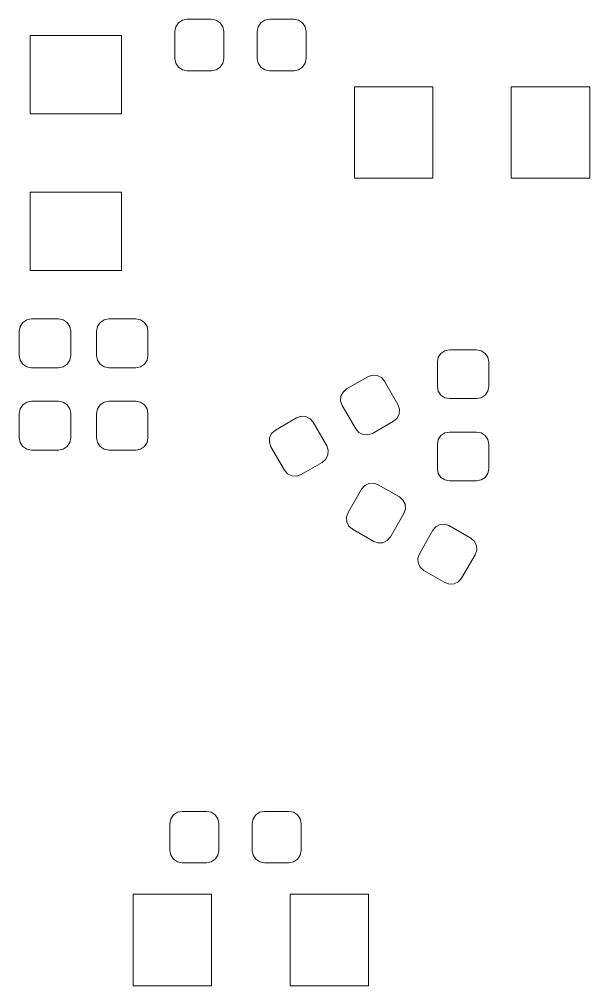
# Model space of a CAD drawing. Header units: millimetres. Extents: x -50 to 46, y -112 to 132.
# Drawn here: x 34.97 to 46.06, y 102.62 to 121.41 of the extents above; entities that cross this region are included whole.
import ezdxf

# ---------------------------------------------------------------- set-up
doc = ezdxf.new("R2010")
doc.units = ezdxf.units.MM
doc.header["$MEASUREMENT"] = 0
doc.layers.add('Layer 1', color=7, linetype='Continuous')

msp = doc.modelspace()

# ---------------------------------------------------------------- linework, layer by layer
at = {"layer": 'Layer 1', "lineweight": 9}
for points, knots in [([(38.9476, 120.6512), (38.9476, 120.6512), (38.9295, 120.5603), (38.9295, 120.5603), (38.9295, 120.5603), (38.9295, 120.5603), (38.878, 120.4833), (38.878, 120.4833), (38.878, 120.4833), (38.878, 120.4833), (38.801, 120.4318), (38.801, 120.4318), (38.801, 120.4318), (38.801, 120.4318), (38.7101, 120.4137), (38.7101, 120.4137), (38.7101, 120.4137), (38.7101, 120.4137), (38.2351, 120.4137), (38.2351, 120.4137), (38.2351, 120.4137), (38.2351, 120.4137), (38.1442, 120.4318), (38.1442, 120.4318), (38.1442, 120.4318), (38.1442, 120.4318), (38.0672, 120.4833), (38.0672, 120.4833), (38.0672, 120.4833), (38.0672, 120.4833), (38.0157, 120.5603), (38.0157, 120.5603), (38.0157, 120.5603), (38.0157, 120.5603), (37.9976, 120.6512), (37.9976, 120.6512), (37.9976, 120.6512), (37.9976, 120.6512), (37.9976, 121.1762), (37.9976, 121.1762), (37.9976, 121.1762), (37.9976, 121.1762), (38.0157, 121.2671), (38.0157, 121.2671), (38.0157, 121.2671), (38.0157, 121.2671), (38.0672, 121.3441), (38.0672, 121.3441), (38.0672, 121.3441), (38.0672, 121.3441), (38.1442, 121.3956), (38.1442, 121.3956), (38.1442, 121.3956), (38.1442, 121.3956), (38.2351, 121.4137), (38.2351, 121.4137), (38.2351, 121.4137), (38.2351, 121.4137), (38.7101, 121.4137), (38.7101, 121.4137), (38.7101, 121.4137), (38.7101, 121.4137), (38.801, 121.3956), (38.801, 121.3956), (38.801, 121.3956), (38.801, 121.3956), (38.878, 121.3441), (38.878, 121.3441), (38.878, 121.3441), (38.878, 121.3441), (38.9295, 121.2671), (38.9295, 121.2671), (38.9295, 121.2671), (38.9295, 121.2671), (38.9476, 121.1762), (38.9476, 121.1762), (38.9476, 121.1762), (38.9476, 121.1762), (38.9476, 120.6512), (38.9476, 120.6512)], [0, 0, 0, 0, 0.047619, 0.047619, 0.047619, 0.047619, 0.0952381, 0.0952381, 0.0952381, 0.0952381, 0.1428571, 0.1428571, 0.1428571, 0.1428571, 0.1904762, 0.1904762, 0.1904762, 0.1904762, 0.2380952, 0.2380952, 0.2380952, 0.2380952, 0.2857143, 0.2857143, 0.2857143, 0.2857143, 0.3333333, 0.3333333, 0.3333333, 0.3333333, 0.3809524, 0.3809524, 0.3809524, 0.3809524, 0.4285714, 0.4285714, 0.4285714, 0.4285714, 0.4761905, 0.4761905, 0.4761905, 0.4761905, 0.5238095, 0.5238095, 0.5238095, 0.5238095, 0.5714286, 0.5714286, 0.5714286, 0.5714286, 0.6190476, 0.6190476, 0.6190476, 0.6190476, 0.6666667, 0.6666667, 0.6666667, 0.6666667, 0.7142857, 0.7142857, 0.7142857, 0.7142857, 0.7619048, 0.7619048, 0.7619048, 0.7619048, 0.8095238, 0.8095238, 0.8095238, 0.8095238, 0.8571429, 0.8571429, 0.8571429, 0.8571429, 0.9047619, 0.9047619, 0.9047619, 0.9047619, 1, 1, 1, 1]), ([(40.5476, 120.6512), (40.5476, 120.6512), (40.5295, 120.5603), (40.5295, 120.5603), (40.5295, 120.5603), (40.5295, 120.5603), (40.478, 120.4833), (40.478, 120.4833), (40.478, 120.4833), (40.478, 120.4833), (40.401, 120.4318), (40.401, 120.4318), (40.401, 120.4318), (40.401, 120.4318), (40.3101, 120.4137), (40.3101, 120.4137), (40.3101, 120.4137), (40.3101, 120.4137), (39.8351, 120.4137), (39.8351, 120.4137), (39.8351, 120.4137), (39.8351, 120.4137), (39.7442, 120.4318), (39.7442, 120.4318), (39.7442, 120.4318), (39.7442, 120.4318), (39.6672, 120.4833), (39.6672, 120.4833), (39.6672, 120.4833), (39.6672, 120.4833), (39.6157, 120.5603), (39.6157, 120.5603), (39.6157, 120.5603), (39.6157, 120.5603), (39.5976, 120.6512), (39.5976, 120.6512), (39.5976, 120.6512), (39.5976, 120.6512), (39.5976, 121.1762), (39.5976, 121.1762), (39.5976, 121.1762), (39.5976, 121.1762), (39.6157, 121.2671), (39.6157, 121.2671), (39.6157, 121.2671), (39.6157, 121.2671), (39.6672, 121.3441), (39.6672, 121.3441), (39.6672, 121.3441), (39.6672, 121.3441), (39.7442, 121.3956), (39.7442, 121.3956), (39.7442, 121.3956), (39.7442, 121.3956), (39.8351, 121.4137), (39.8351, 121.4137), (39.8351, 121.4137), (39.8351, 121.4137), (40.3101, 121.4137), (40.3101, 121.4137), (40.3101, 121.4137), (40.3101, 121.4137), (40.401, 121.3956), (40.401, 121.3956), (40.401, 121.3956), (40.401, 121.3956), (40.478, 121.3441), (40.478, 121.3441), (40.478, 121.3441), (40.478, 121.3441), (40.5295, 121.2671), (40.5295, 121.2671), (40.5295, 121.2671), (40.5295, 121.2671), (40.5476, 121.1762), (40.5476, 121.1762), (40.5476, 121.1762), (40.5476, 121.1762), (40.5476, 120.6512), (40.5476, 120.6512)], [0, 0, 0, 0, 0.047619, 0.047619, 0.047619, 0.047619, 0.0952381, 0.0952381, 0.0952381, 0.0952381, 0.1428571, 0.1428571, 0.1428571, 0.1428571, 0.1904762, 0.1904762, 0.1904762, 0.1904762, 0.2380952, 0.2380952, 0.2380952, 0.2380952, 0.2857143, 0.2857143, 0.2857143, 0.2857143, 0.3333333, 0.3333333, 0.3333333, 0.3333333, 0.3809524, 0.3809524, 0.3809524, 0.3809524, 0.4285714, 0.4285714, 0.4285714, 0.4285714, 0.4761905, 0.4761905, 0.4761905, 0.4761905, 0.5238095, 0.5238095, 0.5238095, 0.5238095, 0.5714286, 0.5714286, 0.5714286, 0.5714286, 0.6190476, 0.6190476, 0.6190476, 0.6190476, 0.6666667, 0.6666667, 0.6666667, 0.6666667, 0.7142857, 0.7142857, 0.7142857, 0.7142857, 0.7619048, 0.7619048, 0.7619048, 0.7619048, 0.8095238, 0.8095238, 0.8095238, 0.8095238, 0.8571429, 0.8571429, 0.8571429, 0.8571429, 0.9047619, 0.9047619, 0.9047619, 0.9047619, 1, 1, 1, 1]), ([(36.9616, 119.5757), (36.9616, 119.5757), (35.1836, 119.5757), (35.1836, 119.5757), (35.1836, 119.5757), (35.1836, 119.5757), (35.1836, 121.0997), (35.1836, 121.0997), (35.1836, 121.0997), (35.1836, 121.0997), (36.9616, 121.0997), (36.9616, 121.0997), (36.9616, 121.0997), (36.9616, 121.0997), (36.9616, 119.5757), (36.9616, 119.5757)], [0, 0, 0, 0, 0.2, 0.2, 0.2, 0.2, 0.4, 0.4, 0.4, 0.4, 0.6, 0.6, 0.6, 0.6, 1, 1, 1, 1]), ([(43.0106, 120.1027), (43.0106, 120.1027), (43.0106, 118.3247), (43.0106, 118.3247), (43.0106, 118.3247), (43.0106, 118.3247), (41.4866, 118.3247), (41.4866, 118.3247), (41.4866, 118.3247), (41.4866, 118.3247), (41.4866, 120.1027), (41.4866, 120.1027), (41.4866, 120.1027), (41.4866, 120.1027), (43.0106, 120.1027), (43.0106, 120.1027)], [0, 0, 0, 0, 0.2, 0.2, 0.2, 0.2, 0.4, 0.4, 0.4, 0.4, 0.6, 0.6, 0.6, 0.6, 1, 1, 1, 1]), ([(46.0586, 120.1027), (46.0586, 120.1027), (46.0586, 118.3247), (46.0586, 118.3247), (46.0586, 118.3247), (46.0586, 118.3247), (44.5346, 118.3247), (44.5346, 118.3247), (44.5346, 118.3247), (44.5346, 118.3247), (44.5346, 120.1027), (44.5346, 120.1027), (44.5346, 120.1027), (44.5346, 120.1027), (46.0586, 120.1027), (46.0586, 120.1027)], [0, 0, 0, 0, 0.2, 0.2, 0.2, 0.2, 0.4, 0.4, 0.4, 0.4, 0.6, 0.6, 0.6, 0.6, 1, 1, 1, 1]), ([(36.9616, 116.5277), (36.9616, 116.5277), (35.1836, 116.5277), (35.1836, 116.5277), (35.1836, 116.5277), (35.1836, 116.5277), (35.1836, 118.0517), (35.1836, 118.0517), (35.1836, 118.0517), (35.1836, 118.0517), (36.9616, 118.0517), (36.9616, 118.0517), (36.9616, 118.0517), (36.9616, 118.0517), (36.9616, 116.5277), (36.9616, 116.5277)], [0, 0, 0, 0, 0.2, 0.2, 0.2, 0.2, 0.4, 0.4, 0.4, 0.4, 0.6, 0.6, 0.6, 0.6, 1, 1, 1, 1]), ([(35.2101, 114.6387), (35.2101, 114.6387), (35.1192, 114.6568), (35.1192, 114.6568), (35.1192, 114.6568), (35.1192, 114.6568), (35.0422, 114.7083), (35.0422, 114.7083), (35.0422, 114.7083), (35.0422, 114.7083), (34.9907, 114.7853), (34.9907, 114.7853), (34.9907, 114.7853), (34.9907, 114.7853), (34.9726, 114.8762), (34.9726, 114.8762), (34.9726, 114.8762), (34.9726, 114.8762), (34.9726, 115.3512), (34.9726, 115.3512), (34.9726, 115.3512), (34.9726, 115.3512), (34.9907, 115.4421), (34.9907, 115.4421), (34.9907, 115.4421), (34.9907, 115.4421), (35.0422, 115.5191), (35.0422, 115.5191), (35.0422, 115.5191), (35.0422, 115.5191), (35.1192, 115.5706), (35.1192, 115.5706), (35.1192, 115.5706), (35.1192, 115.5706), (35.2101, 115.5887), (35.2101, 115.5887), (35.2101, 115.5887), (35.2101, 115.5887), (35.7351, 115.5887), (35.7351, 115.5887), (35.7351, 115.5887), (35.7351, 115.5887), (35.826, 115.5706), (35.826, 115.5706), (35.826, 115.5706), (35.826, 115.5706), (35.903, 115.5191), (35.903, 115.5191), (35.903, 115.5191), (35.903, 115.5191), (35.9545, 115.4421), (35.9545, 115.4421), (35.9545, 115.4421), (35.9545, 115.4421), (35.9726, 115.3512), (35.9726, 115.3512), (35.9726, 115.3512), (35.9726, 115.3512), (35.9726, 114.8762), (35.9726, 114.8762), (35.9726, 114.8762), (35.9726, 114.8762), (35.9545, 114.7853), (35.9545, 114.7853), (35.9545, 114.7853), (35.9545, 114.7853), (35.903, 114.7083), (35.903, 114.7083), (35.903, 114.7083), (35.903, 114.7083), (35.826, 114.6568), (35.826, 114.6568), (35.826, 114.6568), (35.826, 114.6568), (35.7351, 114.6387), (35.7351, 114.6387), (35.7351, 114.6387), (35.7351, 114.6387), (35.2101, 114.6387), (35.2101, 114.6387)], [0, 0, 0, 0, 0.047619, 0.047619, 0.047619, 0.047619, 0.0952381, 0.0952381, 0.0952381, 0.0952381, 0.1428571, 0.1428571, 0.1428571, 0.1428571, 0.1904762, 0.1904762, 0.1904762, 0.1904762, 0.2380952, 0.2380952, 0.2380952, 0.2380952, 0.2857143, 0.2857143, 0.2857143, 0.2857143, 0.3333333, 0.3333333, 0.3333333, 0.3333333, 0.3809524, 0.3809524, 0.3809524, 0.3809524, 0.4285714, 0.4285714, 0.4285714, 0.4285714, 0.4761905, 0.4761905, 0.4761905, 0.4761905, 0.5238095, 0.5238095, 0.5238095, 0.5238095, 0.5714286, 0.5714286, 0.5714286, 0.5714286, 0.6190476, 0.6190476, 0.6190476, 0.6190476, 0.6666667, 0.6666667, 0.6666667, 0.6666667, 0.7142857, 0.7142857, 0.7142857, 0.7142857, 0.7619048, 0.7619048, 0.7619048, 0.7619048, 0.8095238, 0.8095238, 0.8095238, 0.8095238, 0.8571429, 0.8571429, 0.8571429, 0.8571429, 0.9047619, 0.9047619, 0.9047619, 0.9047619, 1, 1, 1, 1]), ([(37.2351, 115.5887), (37.2351, 115.5887), (37.326, 115.5706), (37.326, 115.5706), (37.326, 115.5706), (37.326, 115.5706), (37.403, 115.5191), (37.403, 115.5191), (37.403, 115.5191), (37.403, 115.5191), (37.4545, 115.4421), (37.4545, 115.4421), (37.4545, 115.4421), (37.4545, 115.4421), (37.4726, 115.3512), (37.4726, 115.3512), (37.4726, 115.3512), (37.4726, 115.3512), (37.4726, 114.8762), (37.4726, 114.8762), (37.4726, 114.8762), (37.4726, 114.8762), (37.4545, 114.7853), (37.4545, 114.7853), (37.4545, 114.7853), (37.4545, 114.7853), (37.403, 114.7083), (37.403, 114.7083), (37.403, 114.7083), (37.403, 114.7083), (37.326, 114.6568), (37.326, 114.6568), (37.326, 114.6568), (37.326, 114.6568), (37.2351, 114.6387), (37.2351, 114.6387), (37.2351, 114.6387), (37.2351, 114.6387), (36.7101, 114.6387), (36.7101, 114.6387), (36.7101, 114.6387), (36.7101, 114.6387), (36.6192, 114.6568), (36.6192, 114.6568), (36.6192, 114.6568), (36.6192, 114.6568), (36.5422, 114.7083), (36.5422, 114.7083), (36.5422, 114.7083), (36.5422, 114.7083), (36.4907, 114.7853), (36.4907, 114.7853), (36.4907, 114.7853), (36.4907, 114.7853), (36.4726, 114.8762), (36.4726, 114.8762), (36.4726, 114.8762), (36.4726, 114.8762), (36.4726, 115.3512), (36.4726, 115.3512), (36.4726, 115.3512), (36.4726, 115.3512), (36.4907, 115.4421), (36.4907, 115.4421), (36.4907, 115.4421), (36.4907, 115.4421), (36.5422, 115.5191), (36.5422, 115.5191), (36.5422, 115.5191), (36.5422, 115.5191), (36.6192, 115.5706), (36.6192, 115.5706), (36.6192, 115.5706), (36.6192, 115.5706), (36.7101, 115.5887), (36.7101, 115.5887), (36.7101, 115.5887), (36.7101, 115.5887), (37.2351, 115.5887), (37.2351, 115.5887)], [0, 0, 0, 0, 0.047619, 0.047619, 0.047619, 0.047619, 0.0952381, 0.0952381, 0.0952381, 0.0952381, 0.1428571, 0.1428571, 0.1428571, 0.1428571, 0.1904762, 0.1904762, 0.1904762, 0.1904762, 0.2380952, 0.2380952, 0.2380952, 0.2380952, 0.2857143, 0.2857143, 0.2857143, 0.2857143, 0.3333333, 0.3333333, 0.3333333, 0.3333333, 0.3809524, 0.3809524, 0.3809524, 0.3809524, 0.4285714, 0.4285714, 0.4285714, 0.4285714, 0.4761905, 0.4761905, 0.4761905, 0.4761905, 0.5238095, 0.5238095, 0.5238095, 0.5238095, 0.5714286, 0.5714286, 0.5714286, 0.5714286, 0.6190476, 0.6190476, 0.6190476, 0.6190476, 0.6666667, 0.6666667, 0.6666667, 0.6666667, 0.7142857, 0.7142857, 0.7142857, 0.7142857, 0.7619048, 0.7619048, 0.7619048, 0.7619048, 0.8095238, 0.8095238, 0.8095238, 0.8095238, 0.8571429, 0.8571429, 0.8571429, 0.8571429, 0.9047619, 0.9047619, 0.9047619, 0.9047619, 1, 1, 1, 1]), ([(43.8601, 114.9887), (43.8601, 114.9887), (43.951, 114.9706), (43.951, 114.9706), (43.951, 114.9706), (43.951, 114.9706), (44.028, 114.9191), (44.028, 114.9191), (44.028, 114.9191), (44.028, 114.9191), (44.0795, 114.8421), (44.0795, 114.8421), (44.0795, 114.8421), (44.0795, 114.8421), (44.0976, 114.7512), (44.0976, 114.7512), (44.0976, 114.7512), (44.0976, 114.7512), (44.0976, 114.2762), (44.0976, 114.2762), (44.0976, 114.2762), (44.0976, 114.2762), (44.0795, 114.1853), (44.0795, 114.1853), (44.0795, 114.1853), (44.0795, 114.1853), (44.028, 114.1083), (44.028, 114.1083), (44.028, 114.1083), (44.028, 114.1083), (43.951, 114.0568), (43.951, 114.0568), (43.951, 114.0568), (43.951, 114.0568), (43.8601, 114.0387), (43.8601, 114.0387), (43.8601, 114.0387), (43.8601, 114.0387), (43.3351, 114.0387), (43.3351, 114.0387), (43.3351, 114.0387), (43.3351, 114.0387), (43.2442, 114.0568), (43.2442, 114.0568), (43.2442, 114.0568), (43.2442, 114.0568), (43.1672, 114.1083), (43.1672, 114.1083), (43.1672, 114.1083), (43.1672, 114.1083), (43.1157, 114.1853), (43.1157, 114.1853), (43.1157, 114.1853), (43.1157, 114.1853), (43.0976, 114.2762), (43.0976, 114.2762), (43.0976, 114.2762), (43.0976, 114.2762), (43.0976, 114.7512), (43.0976, 114.7512), (43.0976, 114.7512), (43.0976, 114.7512), (43.1157, 114.8421), (43.1157, 114.8421), (43.1157, 114.8421), (43.1157, 114.8421), (43.1672, 114.9191), (43.1672, 114.9191), (43.1672, 114.9191), (43.1672, 114.9191), (43.2442, 114.9706), (43.2442, 114.9706), (43.2442, 114.9706), (43.2442, 114.9706), (43.3351, 114.9887), (43.3351, 114.9887), (43.3351, 114.9887), (43.3351, 114.9887), (43.8601, 114.9887), (43.8601, 114.9887)], [0, 0, 0, 0, 0.047619, 0.047619, 0.047619, 0.047619, 0.0952381, 0.0952381, 0.0952381, 0.0952381, 0.1428571, 0.1428571, 0.1428571, 0.1428571, 0.1904762, 0.1904762, 0.1904762, 0.1904762, 0.2380952, 0.2380952, 0.2380952, 0.2380952, 0.2857143, 0.2857143, 0.2857143, 0.2857143, 0.3333333, 0.3333333, 0.3333333, 0.3333333, 0.3809524, 0.3809524, 0.3809524, 0.3809524, 0.4285714, 0.4285714, 0.4285714, 0.4285714, 0.4761905, 0.4761905, 0.4761905, 0.4761905, 0.5238095, 0.5238095, 0.5238095, 0.5238095, 0.5714286, 0.5714286, 0.5714286, 0.5714286, 0.6190476, 0.6190476, 0.6190476, 0.6190476, 0.6666667, 0.6666667, 0.6666667, 0.6666667, 0.7142857, 0.7142857, 0.7142857, 0.7142857, 0.7619048, 0.7619048, 0.7619048, 0.7619048, 0.8095238, 0.8095238, 0.8095238, 0.8095238, 0.8571429, 0.8571429, 0.8571429, 0.8571429, 0.9047619, 0.9047619, 0.9047619, 0.9047619, 1, 1, 1, 1]), ([(41.2478, 113.9035), (41.2478, 113.9035), (41.218, 113.9913), (41.218, 113.9913), (41.218, 113.9913), (41.218, 113.9913), (41.2241, 114.0838), (41.2241, 114.0838), (41.2241, 114.0838), (41.2241, 114.0838), (41.2651, 114.1669), (41.2651, 114.1669), (41.2651, 114.1669), (41.2651, 114.1669), (41.3347, 114.228), (41.3347, 114.228), (41.3347, 114.228), (41.3347, 114.228), (41.7461, 114.4655), (41.7461, 114.4655), (41.7461, 114.4655), (41.7461, 114.4655), (41.8339, 114.4952), (41.8339, 114.4952), (41.8339, 114.4952), (41.8339, 114.4952), (41.9263, 114.4892), (41.9263, 114.4892), (41.9263, 114.4892), (41.9263, 114.4892), (42.0094, 114.4482), (42.0094, 114.4482), (42.0094, 114.4482), (42.0094, 114.4482), (42.0705, 114.3785), (42.0705, 114.3785), (42.0705, 114.3785), (42.0705, 114.3785), (42.333, 113.9239), (42.333, 113.9239), (42.333, 113.9239), (42.333, 113.9239), (42.3628, 113.8361), (42.3628, 113.8361), (42.3628, 113.8361), (42.3628, 113.8361), (42.3568, 113.7436), (42.3568, 113.7436), (42.3568, 113.7436), (42.3568, 113.7436), (42.3158, 113.6605), (42.3158, 113.6605), (42.3158, 113.6605), (42.3158, 113.6605), (42.2461, 113.5994), (42.2461, 113.5994), (42.2461, 113.5994), (42.2461, 113.5994), (41.8347, 113.3619), (41.8347, 113.3619), (41.8347, 113.3619), (41.8347, 113.3619), (41.747, 113.3322), (41.747, 113.3322), (41.747, 113.3322), (41.747, 113.3322), (41.6545, 113.3382), (41.6545, 113.3382), (41.6545, 113.3382), (41.6545, 113.3382), (41.5714, 113.3792), (41.5714, 113.3792), (41.5714, 113.3792), (41.5714, 113.3792), (41.5103, 113.4489), (41.5103, 113.4489), (41.5103, 113.4489), (41.5103, 113.4489), (41.2478, 113.9035), (41.2478, 113.9035)], [0, 0, 0, 0, 0.047619, 0.047619, 0.047619, 0.047619, 0.0952381, 0.0952381, 0.0952381, 0.0952381, 0.1428571, 0.1428571, 0.1428571, 0.1428571, 0.1904762, 0.1904762, 0.1904762, 0.1904762, 0.2380952, 0.2380952, 0.2380952, 0.2380952, 0.2857143, 0.2857143, 0.2857143, 0.2857143, 0.3333333, 0.3333333, 0.3333333, 0.3333333, 0.3809524, 0.3809524, 0.3809524, 0.3809524, 0.4285714, 0.4285714, 0.4285714, 0.4285714, 0.4761905, 0.4761905, 0.4761905, 0.4761905, 0.5238095, 0.5238095, 0.5238095, 0.5238095, 0.5714286, 0.5714286, 0.5714286, 0.5714286, 0.6190476, 0.6190476, 0.6190476, 0.6190476, 0.6666667, 0.6666667, 0.6666667, 0.6666667, 0.7142857, 0.7142857, 0.7142857, 0.7142857, 0.7619048, 0.7619048, 0.7619048, 0.7619048, 0.8095238, 0.8095238, 0.8095238, 0.8095238, 0.8571429, 0.8571429, 0.8571429, 0.8571429, 0.9047619, 0.9047619, 0.9047619, 0.9047619, 1, 1, 1, 1]), ([(35.2101, 113.0387), (35.2101, 113.0387), (35.1192, 113.0568), (35.1192, 113.0568), (35.1192, 113.0568), (35.1192, 113.0568), (35.0422, 113.1083), (35.0422, 113.1083), (35.0422, 113.1083), (35.0422, 113.1083), (34.9907, 113.1853), (34.9907, 113.1853), (34.9907, 113.1853), (34.9907, 113.1853), (34.9726, 113.2762), (34.9726, 113.2762), (34.9726, 113.2762), (34.9726, 113.2762), (34.9726, 113.7512), (34.9726, 113.7512), (34.9726, 113.7512), (34.9726, 113.7512), (34.9907, 113.8421), (34.9907, 113.8421), (34.9907, 113.8421), (34.9907, 113.8421), (35.0422, 113.9191), (35.0422, 113.9191), (35.0422, 113.9191), (35.0422, 113.9191), (35.1192, 113.9706), (35.1192, 113.9706), (35.1192, 113.9706), (35.1192, 113.9706), (35.2101, 113.9887), (35.2101, 113.9887), (35.2101, 113.9887), (35.2101, 113.9887), (35.7351, 113.9887), (35.7351, 113.9887), (35.7351, 113.9887), (35.7351, 113.9887), (35.826, 113.9706), (35.826, 113.9706), (35.826, 113.9706), (35.826, 113.9706), (35.903, 113.9191), (35.903, 113.9191), (35.903, 113.9191), (35.903, 113.9191), (35.9545, 113.8421), (35.9545, 113.8421), (35.9545, 113.8421), (35.9545, 113.8421), (35.9726, 113.7512), (35.9726, 113.7512), (35.9726, 113.7512), (35.9726, 113.7512), (35.9726, 113.2762), (35.9726, 113.2762), (35.9726, 113.2762), (35.9726, 113.2762), (35.9545, 113.1853), (35.9545, 113.1853), (35.9545, 113.1853), (35.9545, 113.1853), (35.903, 113.1083), (35.903, 113.1083), (35.903, 113.1083), (35.903, 113.1083), (35.826, 113.0568), (35.826, 113.0568), (35.826, 113.0568), (35.826, 113.0568), (35.7351, 113.0387), (35.7351, 113.0387), (35.7351, 113.0387), (35.7351, 113.0387), (35.2101, 113.0387), (35.2101, 113.0387)], [0, 0, 0, 0, 0.047619, 0.047619, 0.047619, 0.047619, 0.0952381, 0.0952381, 0.0952381, 0.0952381, 0.1428571, 0.1428571, 0.1428571, 0.1428571, 0.1904762, 0.1904762, 0.1904762, 0.1904762, 0.2380952, 0.2380952, 0.2380952, 0.2380952, 0.2857143, 0.2857143, 0.2857143, 0.2857143, 0.3333333, 0.3333333, 0.3333333, 0.3333333, 0.3809524, 0.3809524, 0.3809524, 0.3809524, 0.4285714, 0.4285714, 0.4285714, 0.4285714, 0.4761905, 0.4761905, 0.4761905, 0.4761905, 0.5238095, 0.5238095, 0.5238095, 0.5238095, 0.5714286, 0.5714286, 0.5714286, 0.5714286, 0.6190476, 0.6190476, 0.6190476, 0.6190476, 0.6666667, 0.6666667, 0.6666667, 0.6666667, 0.7142857, 0.7142857, 0.7142857, 0.7142857, 0.7619048, 0.7619048, 0.7619048, 0.7619048, 0.8095238, 0.8095238, 0.8095238, 0.8095238, 0.8571429, 0.8571429, 0.8571429, 0.8571429, 0.9047619, 0.9047619, 0.9047619, 0.9047619, 1, 1, 1, 1]), ([(37.2351, 113.9887), (37.2351, 113.9887), (37.326, 113.9706), (37.326, 113.9706), (37.326, 113.9706), (37.326, 113.9706), (37.403, 113.9191), (37.403, 113.9191), (37.403, 113.9191), (37.403, 113.9191), (37.4545, 113.8421), (37.4545, 113.8421), (37.4545, 113.8421), (37.4545, 113.8421), (37.4726, 113.7512), (37.4726, 113.7512), (37.4726, 113.7512), (37.4726, 113.7512), (37.4726, 113.2762), (37.4726, 113.2762), (37.4726, 113.2762), (37.4726, 113.2762), (37.4545, 113.1853), (37.4545, 113.1853), (37.4545, 113.1853), (37.4545, 113.1853), (37.403, 113.1083), (37.403, 113.1083), (37.403, 113.1083), (37.403, 113.1083), (37.326, 113.0568), (37.326, 113.0568), (37.326, 113.0568), (37.326, 113.0568), (37.2351, 113.0387), (37.2351, 113.0387), (37.2351, 113.0387), (37.2351, 113.0387), (36.7101, 113.0387), (36.7101, 113.0387), (36.7101, 113.0387), (36.7101, 113.0387), (36.6192, 113.0568), (36.6192, 113.0568), (36.6192, 113.0568), (36.6192, 113.0568), (36.5422, 113.1083), (36.5422, 113.1083), (36.5422, 113.1083), (36.5422, 113.1083), (36.4907, 113.1853), (36.4907, 113.1853), (36.4907, 113.1853), (36.4907, 113.1853), (36.4726, 113.2762), (36.4726, 113.2762), (36.4726, 113.2762), (36.4726, 113.2762), (36.4726, 113.7512), (36.4726, 113.7512), (36.4726, 113.7512), (36.4726, 113.7512), (36.4907, 113.8421), (36.4907, 113.8421), (36.4907, 113.8421), (36.4907, 113.8421), (36.5422, 113.9191), (36.5422, 113.9191), (36.5422, 113.9191), (36.5422, 113.9191), (36.6192, 113.9706), (36.6192, 113.9706), (36.6192, 113.9706), (36.6192, 113.9706), (36.7101, 113.9887), (36.7101, 113.9887), (36.7101, 113.9887), (36.7101, 113.9887), (37.2351, 113.9887), (37.2351, 113.9887)], [0, 0, 0, 0, 0.047619, 0.047619, 0.047619, 0.047619, 0.0952381, 0.0952381, 0.0952381, 0.0952381, 0.1428571, 0.1428571, 0.1428571, 0.1428571, 0.1904762, 0.1904762, 0.1904762, 0.1904762, 0.2380952, 0.2380952, 0.2380952, 0.2380952, 0.2857143, 0.2857143, 0.2857143, 0.2857143, 0.3333333, 0.3333333, 0.3333333, 0.3333333, 0.3809524, 0.3809524, 0.3809524, 0.3809524, 0.4285714, 0.4285714, 0.4285714, 0.4285714, 0.4761905, 0.4761905, 0.4761905, 0.4761905, 0.5238095, 0.5238095, 0.5238095, 0.5238095, 0.5714286, 0.5714286, 0.5714286, 0.5714286, 0.6190476, 0.6190476, 0.6190476, 0.6190476, 0.6666667, 0.6666667, 0.6666667, 0.6666667, 0.7142857, 0.7142857, 0.7142857, 0.7142857, 0.7619048, 0.7619048, 0.7619048, 0.7619048, 0.8095238, 0.8095238, 0.8095238, 0.8095238, 0.8571429, 0.8571429, 0.8571429, 0.8571429, 0.9047619, 0.9047619, 0.9047619, 0.9047619, 1, 1, 1, 1]), ([(39.8622, 113.1035), (39.8622, 113.1035), (39.8324, 113.1913), (39.8324, 113.1913), (39.8324, 113.1913), (39.8324, 113.1913), (39.8384, 113.2838), (39.8384, 113.2838), (39.8384, 113.2838), (39.8384, 113.2838), (39.8794, 113.3669), (39.8794, 113.3669), (39.8794, 113.3669), (39.8794, 113.3669), (39.9491, 113.428), (39.9491, 113.428), (39.9491, 113.428), (39.9491, 113.428), (40.3605, 113.6655), (40.3605, 113.6655), (40.3605, 113.6655), (40.3605, 113.6655), (40.4482, 113.6952), (40.4482, 113.6952), (40.4482, 113.6952), (40.4482, 113.6952), (40.5407, 113.6892), (40.5407, 113.6892), (40.5407, 113.6892), (40.5407, 113.6892), (40.6238, 113.6482), (40.6238, 113.6482), (40.6238, 113.6482), (40.6238, 113.6482), (40.6849, 113.5785), (40.6849, 113.5785), (40.6849, 113.5785), (40.6849, 113.5785), (40.9474, 113.1239), (40.9474, 113.1239), (40.9474, 113.1239), (40.9474, 113.1239), (40.9772, 113.0361), (40.9772, 113.0361), (40.9772, 113.0361), (40.9772, 113.0361), (40.9711, 112.9436), (40.9711, 112.9436), (40.9711, 112.9436), (40.9711, 112.9436), (40.9301, 112.8605), (40.9301, 112.8605), (40.9301, 112.8605), (40.9301, 112.8605), (40.8605, 112.7994), (40.8605, 112.7994), (40.8605, 112.7994), (40.8605, 112.7994), (40.4491, 112.5619), (40.4491, 112.5619), (40.4491, 112.5619), (40.4491, 112.5619), (40.3613, 112.5322), (40.3613, 112.5322), (40.3613, 112.5322), (40.3613, 112.5322), (40.2689, 112.5382), (40.2689, 112.5382), (40.2689, 112.5382), (40.2689, 112.5382), (40.1858, 112.5792), (40.1858, 112.5792), (40.1858, 112.5792), (40.1858, 112.5792), (40.1247, 112.6489), (40.1247, 112.6489), (40.1247, 112.6489), (40.1247, 112.6489), (39.8622, 113.1035), (39.8622, 113.1035)], [0, 0, 0, 0, 0.047619, 0.047619, 0.047619, 0.047619, 0.0952381, 0.0952381, 0.0952381, 0.0952381, 0.1428571, 0.1428571, 0.1428571, 0.1428571, 0.1904762, 0.1904762, 0.1904762, 0.1904762, 0.2380952, 0.2380952, 0.2380952, 0.2380952, 0.2857143, 0.2857143, 0.2857143, 0.2857143, 0.3333333, 0.3333333, 0.3333333, 0.3333333, 0.3809524, 0.3809524, 0.3809524, 0.3809524, 0.4285714, 0.4285714, 0.4285714, 0.4285714, 0.4761905, 0.4761905, 0.4761905, 0.4761905, 0.5238095, 0.5238095, 0.5238095, 0.5238095, 0.5714286, 0.5714286, 0.5714286, 0.5714286, 0.6190476, 0.6190476, 0.6190476, 0.6190476, 0.6666667, 0.6666667, 0.6666667, 0.6666667, 0.7142857, 0.7142857, 0.7142857, 0.7142857, 0.7619048, 0.7619048, 0.7619048, 0.7619048, 0.8095238, 0.8095238, 0.8095238, 0.8095238, 0.8571429, 0.8571429, 0.8571429, 0.8571429, 0.9047619, 0.9047619, 0.9047619, 0.9047619, 1, 1, 1, 1]), ([(43.8601, 113.3887), (43.8601, 113.3887), (43.951, 113.3706), (43.951, 113.3706), (43.951, 113.3706), (43.951, 113.3706), (44.028, 113.3191), (44.028, 113.3191), (44.028, 113.3191), (44.028, 113.3191), (44.0795, 113.2421), (44.0795, 113.2421), (44.0795, 113.2421), (44.0795, 113.2421), (44.0976, 113.1512), (44.0976, 113.1512), (44.0976, 113.1512), (44.0976, 113.1512), (44.0976, 112.6762), (44.0976, 112.6762), (44.0976, 112.6762), (44.0976, 112.6762), (44.0795, 112.5853), (44.0795, 112.5853), (44.0795, 112.5853), (44.0795, 112.5853), (44.028, 112.5083), (44.028, 112.5083), (44.028, 112.5083), (44.028, 112.5083), (43.951, 112.4568), (43.951, 112.4568), (43.951, 112.4568), (43.951, 112.4568), (43.8601, 112.4387), (43.8601, 112.4387), (43.8601, 112.4387), (43.8601, 112.4387), (43.3351, 112.4387), (43.3351, 112.4387), (43.3351, 112.4387), (43.3351, 112.4387), (43.2442, 112.4568), (43.2442, 112.4568), (43.2442, 112.4568), (43.2442, 112.4568), (43.1672, 112.5083), (43.1672, 112.5083), (43.1672, 112.5083), (43.1672, 112.5083), (43.1157, 112.5853), (43.1157, 112.5853), (43.1157, 112.5853), (43.1157, 112.5853), (43.0976, 112.6762), (43.0976, 112.6762), (43.0976, 112.6762), (43.0976, 112.6762), (43.0976, 113.1512), (43.0976, 113.1512), (43.0976, 113.1512), (43.0976, 113.1512), (43.1157, 113.2421), (43.1157, 113.2421), (43.1157, 113.2421), (43.1157, 113.2421), (43.1672, 113.3191), (43.1672, 113.3191), (43.1672, 113.3191), (43.1672, 113.3191), (43.2442, 113.3706), (43.2442, 113.3706), (43.2442, 113.3706), (43.2442, 113.3706), (43.3351, 113.3887), (43.3351, 113.3887), (43.3351, 113.3887), (43.3351, 113.3887), (43.8601, 113.3887), (43.8601, 113.3887)], [0, 0, 0, 0, 0.047619, 0.047619, 0.047619, 0.047619, 0.0952381, 0.0952381, 0.0952381, 0.0952381, 0.1428571, 0.1428571, 0.1428571, 0.1428571, 0.1904762, 0.1904762, 0.1904762, 0.1904762, 0.2380952, 0.2380952, 0.2380952, 0.2380952, 0.2857143, 0.2857143, 0.2857143, 0.2857143, 0.3333333, 0.3333333, 0.3333333, 0.3333333, 0.3809524, 0.3809524, 0.3809524, 0.3809524, 0.4285714, 0.4285714, 0.4285714, 0.4285714, 0.4761905, 0.4761905, 0.4761905, 0.4761905, 0.5238095, 0.5238095, 0.5238095, 0.5238095, 0.5714286, 0.5714286, 0.5714286, 0.5714286, 0.6190476, 0.6190476, 0.6190476, 0.6190476, 0.6666667, 0.6666667, 0.6666667, 0.6666667, 0.7142857, 0.7142857, 0.7142857, 0.7142857, 0.7619048, 0.7619048, 0.7619048, 0.7619048, 0.8095238, 0.8095238, 0.8095238, 0.8095238, 0.8571429, 0.8571429, 0.8571429, 0.8571429, 0.9047619, 0.9047619, 0.9047619, 0.9047619, 1, 1, 1, 1]), ([(42.1849, 111.3489), (42.1849, 111.3489), (42.1238, 111.2792), (42.1238, 111.2792), (42.1238, 111.2792), (42.1238, 111.2792), (42.0407, 111.2382), (42.0407, 111.2382), (42.0407, 111.2382), (42.0407, 111.2382), (41.9482, 111.2322), (41.9482, 111.2322), (41.9482, 111.2322), (41.9482, 111.2322), (41.8605, 111.2619), (41.8605, 111.2619), (41.8605, 111.2619), (41.8605, 111.2619), (41.4491, 111.4994), (41.4491, 111.4994), (41.4491, 111.4994), (41.4491, 111.4994), (41.3794, 111.5605), (41.3794, 111.5605), (41.3794, 111.5605), (41.3794, 111.5605), (41.3384, 111.6436), (41.3384, 111.6436), (41.3384, 111.6436), (41.3384, 111.6436), (41.3324, 111.7361), (41.3324, 111.7361), (41.3324, 111.7361), (41.3324, 111.7361), (41.3622, 111.8239), (41.3622, 111.8239), (41.3622, 111.8239), (41.3622, 111.8239), (41.6247, 112.2785), (41.6247, 112.2785), (41.6247, 112.2785), (41.6247, 112.2785), (41.6858, 112.3482), (41.6858, 112.3482), (41.6858, 112.3482), (41.6858, 112.3482), (41.7689, 112.3892), (41.7689, 112.3892), (41.7689, 112.3892), (41.7689, 112.3892), (41.8613, 112.3952), (41.8613, 112.3952), (41.8613, 112.3952), (41.8613, 112.3952), (41.9491, 112.3655), (41.9491, 112.3655), (41.9491, 112.3655), (41.9491, 112.3655), (42.3605, 112.128), (42.3605, 112.128), (42.3605, 112.128), (42.3605, 112.128), (42.4301, 112.0669), (42.4301, 112.0669), (42.4301, 112.0669), (42.4301, 112.0669), (42.4711, 111.9838), (42.4711, 111.9838), (42.4711, 111.9838), (42.4711, 111.9838), (42.4772, 111.8913), (42.4772, 111.8913), (42.4772, 111.8913), (42.4772, 111.8913), (42.4474, 111.8035), (42.4474, 111.8035), (42.4474, 111.8035), (42.4474, 111.8035), (42.1849, 111.3489), (42.1849, 111.3489)], [0, 0, 0, 0, 0.047619, 0.047619, 0.047619, 0.047619, 0.0952381, 0.0952381, 0.0952381, 0.0952381, 0.1428571, 0.1428571, 0.1428571, 0.1428571, 0.1904762, 0.1904762, 0.1904762, 0.1904762, 0.2380952, 0.2380952, 0.2380952, 0.2380952, 0.2857143, 0.2857143, 0.2857143, 0.2857143, 0.3333333, 0.3333333, 0.3333333, 0.3333333, 0.3809524, 0.3809524, 0.3809524, 0.3809524, 0.4285714, 0.4285714, 0.4285714, 0.4285714, 0.4761905, 0.4761905, 0.4761905, 0.4761905, 0.5238095, 0.5238095, 0.5238095, 0.5238095, 0.5714286, 0.5714286, 0.5714286, 0.5714286, 0.6190476, 0.6190476, 0.6190476, 0.6190476, 0.6666667, 0.6666667, 0.6666667, 0.6666667, 0.7142857, 0.7142857, 0.7142857, 0.7142857, 0.7619048, 0.7619048, 0.7619048, 0.7619048, 0.8095238, 0.8095238, 0.8095238, 0.8095238, 0.8571429, 0.8571429, 0.8571429, 0.8571429, 0.9047619, 0.9047619, 0.9047619, 0.9047619, 1, 1, 1, 1]), ([(43.5705, 110.5489), (43.5705, 110.5489), (43.5094, 110.4792), (43.5094, 110.4792), (43.5094, 110.4792), (43.5094, 110.4792), (43.4263, 110.4382), (43.4263, 110.4382), (43.4263, 110.4382), (43.4263, 110.4382), (43.3339, 110.4322), (43.3339, 110.4322), (43.3339, 110.4322), (43.3339, 110.4322), (43.2461, 110.4619), (43.2461, 110.4619), (43.2461, 110.4619), (43.2461, 110.4619), (42.8347, 110.6994), (42.8347, 110.6994), (42.8347, 110.6994), (42.8347, 110.6994), (42.7651, 110.7605), (42.7651, 110.7605), (42.7651, 110.7605), (42.7651, 110.7605), (42.7241, 110.8436), (42.7241, 110.8436), (42.7241, 110.8436), (42.7241, 110.8436), (42.718, 110.9361), (42.718, 110.9361), (42.718, 110.9361), (42.718, 110.9361), (42.7478, 111.0239), (42.7478, 111.0239), (42.7478, 111.0239), (42.7478, 111.0239), (43.0103, 111.4785), (43.0103, 111.4785), (43.0103, 111.4785), (43.0103, 111.4785), (43.0714, 111.5482), (43.0714, 111.5482), (43.0714, 111.5482), (43.0714, 111.5482), (43.1545, 111.5892), (43.1545, 111.5892), (43.1545, 111.5892), (43.1545, 111.5892), (43.247, 111.5952), (43.247, 111.5952), (43.247, 111.5952), (43.247, 111.5952), (43.3347, 111.5655), (43.3347, 111.5655), (43.3347, 111.5655), (43.3347, 111.5655), (43.7461, 111.328), (43.7461, 111.328), (43.7461, 111.328), (43.7461, 111.328), (43.8158, 111.2669), (43.8158, 111.2669), (43.8158, 111.2669), (43.8158, 111.2669), (43.8568, 111.1838), (43.8568, 111.1838), (43.8568, 111.1838), (43.8568, 111.1838), (43.8628, 111.0913), (43.8628, 111.0913), (43.8628, 111.0913), (43.8628, 111.0913), (43.833, 111.0035), (43.833, 111.0035), (43.833, 111.0035), (43.833, 111.0035), (43.5705, 110.5489), (43.5705, 110.5489)], [0, 0, 0, 0, 0.047619, 0.047619, 0.047619, 0.047619, 0.0952381, 0.0952381, 0.0952381, 0.0952381, 0.1428571, 0.1428571, 0.1428571, 0.1428571, 0.1904762, 0.1904762, 0.1904762, 0.1904762, 0.2380952, 0.2380952, 0.2380952, 0.2380952, 0.2857143, 0.2857143, 0.2857143, 0.2857143, 0.3333333, 0.3333333, 0.3333333, 0.3333333, 0.3809524, 0.3809524, 0.3809524, 0.3809524, 0.4285714, 0.4285714, 0.4285714, 0.4285714, 0.4761905, 0.4761905, 0.4761905, 0.4761905, 0.5238095, 0.5238095, 0.5238095, 0.5238095, 0.5714286, 0.5714286, 0.5714286, 0.5714286, 0.6190476, 0.6190476, 0.6190476, 0.6190476, 0.6666667, 0.6666667, 0.6666667, 0.6666667, 0.7142857, 0.7142857, 0.7142857, 0.7142857, 0.7619048, 0.7619048, 0.7619048, 0.7619048, 0.8095238, 0.8095238, 0.8095238, 0.8095238, 0.8571429, 0.8571429, 0.8571429, 0.8571429, 0.9047619, 0.9047619, 0.9047619, 0.9047619, 1, 1, 1, 1]), ([(38.8476, 105.2512), (38.8476, 105.2512), (38.8295, 105.1603), (38.8295, 105.1603), (38.8295, 105.1603), (38.8295, 105.1603), (38.778, 105.0833), (38.778, 105.0833), (38.778, 105.0833), (38.778, 105.0833), (38.701, 105.0318), (38.701, 105.0318), (38.701, 105.0318), (38.701, 105.0318), (38.6101, 105.0137), (38.6101, 105.0137), (38.6101, 105.0137), (38.6101, 105.0137), (38.1351, 105.0137), (38.1351, 105.0137), (38.1351, 105.0137), (38.1351, 105.0137), (38.0442, 105.0318), (38.0442, 105.0318), (38.0442, 105.0318), (38.0442, 105.0318), (37.9672, 105.0833), (37.9672, 105.0833), (37.9672, 105.0833), (37.9672, 105.0833), (37.9157, 105.1603), (37.9157, 105.1603), (37.9157, 105.1603), (37.9157, 105.1603), (37.8976, 105.2512), (37.8976, 105.2512), (37.8976, 105.2512), (37.8976, 105.2512), (37.8976, 105.7762), (37.8976, 105.7762), (37.8976, 105.7762), (37.8976, 105.7762), (37.9157, 105.8671), (37.9157, 105.8671), (37.9157, 105.8671), (37.9157, 105.8671), (37.9672, 105.9441), (37.9672, 105.9441), (37.9672, 105.9441), (37.9672, 105.9441), (38.0442, 105.9956), (38.0442, 105.9956), (38.0442, 105.9956), (38.0442, 105.9956), (38.1351, 106.0137), (38.1351, 106.0137), (38.1351, 106.0137), (38.1351, 106.0137), (38.6101, 106.0137), (38.6101, 106.0137), (38.6101, 106.0137), (38.6101, 106.0137), (38.701, 105.9956), (38.701, 105.9956), (38.701, 105.9956), (38.701, 105.9956), (38.778, 105.9441), (38.778, 105.9441), (38.778, 105.9441), (38.778, 105.9441), (38.8295, 105.8671), (38.8295, 105.8671), (38.8295, 105.8671), (38.8295, 105.8671), (38.8476, 105.7762), (38.8476, 105.7762), (38.8476, 105.7762), (38.8476, 105.7762), (38.8476, 105.2512), (38.8476, 105.2512)], [0, 0, 0, 0, 0.047619, 0.047619, 0.047619, 0.047619, 0.0952381, 0.0952381, 0.0952381, 0.0952381, 0.1428571, 0.1428571, 0.1428571, 0.1428571, 0.1904762, 0.1904762, 0.1904762, 0.1904762, 0.2380952, 0.2380952, 0.2380952, 0.2380952, 0.2857143, 0.2857143, 0.2857143, 0.2857143, 0.3333333, 0.3333333, 0.3333333, 0.3333333, 0.3809524, 0.3809524, 0.3809524, 0.3809524, 0.4285714, 0.4285714, 0.4285714, 0.4285714, 0.4761905, 0.4761905, 0.4761905, 0.4761905, 0.5238095, 0.5238095, 0.5238095, 0.5238095, 0.5714286, 0.5714286, 0.5714286, 0.5714286, 0.6190476, 0.6190476, 0.6190476, 0.6190476, 0.6666667, 0.6666667, 0.6666667, 0.6666667, 0.7142857, 0.7142857, 0.7142857, 0.7142857, 0.7619048, 0.7619048, 0.7619048, 0.7619048, 0.8095238, 0.8095238, 0.8095238, 0.8095238, 0.8571429, 0.8571429, 0.8571429, 0.8571429, 0.9047619, 0.9047619, 0.9047619, 0.9047619, 1, 1, 1, 1]), ([(40.4476, 105.2512), (40.4476, 105.2512), (40.4295, 105.1603), (40.4295, 105.1603), (40.4295, 105.1603), (40.4295, 105.1603), (40.378, 105.0833), (40.378, 105.0833), (40.378, 105.0833), (40.378, 105.0833), (40.301, 105.0318), (40.301, 105.0318), (40.301, 105.0318), (40.301, 105.0318), (40.2101, 105.0137), (40.2101, 105.0137), (40.2101, 105.0137), (40.2101, 105.0137), (39.7351, 105.0137), (39.7351, 105.0137), (39.7351, 105.0137), (39.7351, 105.0137), (39.6442, 105.0318), (39.6442, 105.0318), (39.6442, 105.0318), (39.6442, 105.0318), (39.5672, 105.0833), (39.5672, 105.0833), (39.5672, 105.0833), (39.5672, 105.0833), (39.5157, 105.1603), (39.5157, 105.1603), (39.5157, 105.1603), (39.5157, 105.1603), (39.4976, 105.2512), (39.4976, 105.2512), (39.4976, 105.2512), (39.4976, 105.2512), (39.4976, 105.7762), (39.4976, 105.7762), (39.4976, 105.7762), (39.4976, 105.7762), (39.5157, 105.8671), (39.5157, 105.8671), (39.5157, 105.8671), (39.5157, 105.8671), (39.5672, 105.9441), (39.5672, 105.9441), (39.5672, 105.9441), (39.5672, 105.9441), (39.6442, 105.9956), (39.6442, 105.9956), (39.6442, 105.9956), (39.6442, 105.9956), (39.7351, 106.0137), (39.7351, 106.0137), (39.7351, 106.0137), (39.7351, 106.0137), (40.2101, 106.0137), (40.2101, 106.0137), (40.2101, 106.0137), (40.2101, 106.0137), (40.301, 105.9956), (40.301, 105.9956), (40.301, 105.9956), (40.301, 105.9956), (40.378, 105.9441), (40.378, 105.9441), (40.378, 105.9441), (40.378, 105.9441), (40.4295, 105.8671), (40.4295, 105.8671), (40.4295, 105.8671), (40.4295, 105.8671), (40.4476, 105.7762), (40.4476, 105.7762), (40.4476, 105.7762), (40.4476, 105.7762), (40.4476, 105.2512), (40.4476, 105.2512)], [0, 0, 0, 0, 0.047619, 0.047619, 0.047619, 0.047619, 0.0952381, 0.0952381, 0.0952381, 0.0952381, 0.1428571, 0.1428571, 0.1428571, 0.1428571, 0.1904762, 0.1904762, 0.1904762, 0.1904762, 0.2380952, 0.2380952, 0.2380952, 0.2380952, 0.2857143, 0.2857143, 0.2857143, 0.2857143, 0.3333333, 0.3333333, 0.3333333, 0.3333333, 0.3809524, 0.3809524, 0.3809524, 0.3809524, 0.4285714, 0.4285714, 0.4285714, 0.4285714, 0.4761905, 0.4761905, 0.4761905, 0.4761905, 0.5238095, 0.5238095, 0.5238095, 0.5238095, 0.5714286, 0.5714286, 0.5714286, 0.5714286, 0.6190476, 0.6190476, 0.6190476, 0.6190476, 0.6666667, 0.6666667, 0.6666667, 0.6666667, 0.7142857, 0.7142857, 0.7142857, 0.7142857, 0.7619048, 0.7619048, 0.7619048, 0.7619048, 0.8095238, 0.8095238, 0.8095238, 0.8095238, 0.8571429, 0.8571429, 0.8571429, 0.8571429, 0.9047619, 0.9047619, 0.9047619, 0.9047619, 1, 1, 1, 1]), ([(38.7106, 104.4027), (38.7106, 104.4027), (38.7106, 102.6247), (38.7106, 102.6247), (38.7106, 102.6247), (38.7106, 102.6247), (37.1866, 102.6247), (37.1866, 102.6247), (37.1866, 102.6247), (37.1866, 102.6247), (37.1866, 104.4027), (37.1866, 104.4027), (37.1866, 104.4027), (37.1866, 104.4027), (38.7106, 104.4027), (38.7106, 104.4027)], [0, 0, 0, 0, 0.2, 0.2, 0.2, 0.2, 0.4, 0.4, 0.4, 0.4, 0.6, 0.6, 0.6, 0.6, 1, 1, 1, 1]), ([(41.7586, 104.4027), (41.7586, 104.4027), (41.7586, 102.6247), (41.7586, 102.6247), (41.7586, 102.6247), (41.7586, 102.6247), (40.2346, 102.6247), (40.2346, 102.6247), (40.2346, 102.6247), (40.2346, 102.6247), (40.2346, 104.4027), (40.2346, 104.4027), (40.2346, 104.4027), (40.2346, 104.4027), (41.7586, 104.4027), (41.7586, 104.4027)], [0, 0, 0, 0, 0.2, 0.2, 0.2, 0.2, 0.4, 0.4, 0.4, 0.4, 0.6, 0.6, 0.6, 0.6, 1, 1, 1, 1])]:
    msp.add_open_spline(points, degree=3, knots=knots, dxfattribs=at)

doc.saveas('drawing.dxf')
